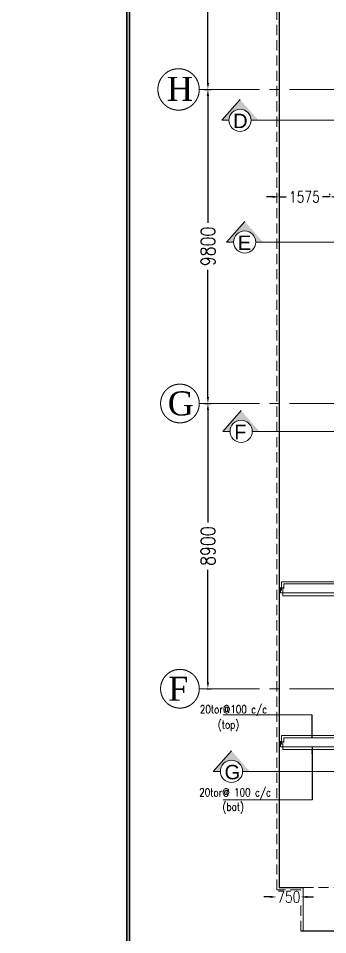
# Model space of a CAD drawing. Header units: millimetres. Extents: x -586673698 to -573385747, y -389867798 to -389752240.
# Drawn here: x -586587279 to -586577622, y -389795730 to -389767137 of the extents above; entities that cross this region are included whole.
import ezdxf

# ---------------------------------------------------------------- set-up
doc = ezdxf.new("R2010")
doc.units = ezdxf.units.MM
doc.header["$LTSCALE"] = 100
for name, pattern in [('CENTER', [2, 1.25, -0.25, 0.25, -0.25]), ('CENTER2', [1.125, 0.75, -0.125, 0.125, -0.125]), ('DASHED', [19.05, 12.7, -6.35]), ('HIDDEN', [9.525, 6.35, -3.175])]:
    doc.linetypes.add(name, pattern=pattern)
for name, color, linetype in [('0-text', 241, 'Continuous'), ('A-TEXT-ROOM-100', 4, 'Continuous'), ('DT-PL-SHAFT', 230, 'Continuous'), ('GRIDLINE', 253, 'CENTER'), ('PLATFORM', 230, 'Continuous'), ('STP', 171, 'Continuous'), ('text', 7, 'Continuous')]:
    doc.layers.add(name, color=color, linetype=linetype)
for name, color, linetype, lineweight in [('BOTTOM CAP REIN', 251, 'Continuous', 15), ('EXC', 3, 'HIDDEN', 25), ('footing line', 7, 'Continuous', 13), ('TBLK_LINE', 141, 'Continuous', 30), ('wall hatch', 8, 'Continuous', 9)]:
    doc.layers.add(name, color=color, linetype=linetype, lineweight=lineweight)
doc.styles.add('Arial', font='arial.ttf')
doc.styles.add('ROMANS', font='romans', dxfattribs={"width": 0.5})
doc.styles.add('simplex-0.8', font='simplex.shx', dxfattribs={"width": 0.8})
doc.styles.add('TIMESNEWROMAN', font='times.ttf')
doc.styles.add('VP-A', font='arial.ttf')
doc.dimstyles.new('FOOTINF DIM', dxfattribs={"dimtxt": 250, "dimasz": 40, "dimexe": 50, "dimexo": 80, "dimgap": 35, "dimtad": 1, "dimtoh": 1, "dimdec": 0, "dimzin": 1, "dimdsep": 46, "dimtxsty": 'TIMESNEWROMAN', "dimblk": 'TICK', "dimcen": 2, "dimclrd": 7, "dimclre": 250, "dimclrt": 32, "dimadec": 1, "dimazin": 0, "dimtfac": 1, "dimtdec": 0, "dimtix": 1, "dimtmove": 1, "dimatfit": 3, "dimfxl": 0, "dimlwd": -1, "dimlwe": -1, "dimarcsym": 0})
doc.dimstyles.new('ROMANS', dxfattribs={"dimscale": 100, "dimtxt": 2, "dimasz": 2, "dimexe": 1, "dimexo": 2, "dimgap": 1, "dimtad": 0, "dimtoh": 1, "dimdec": 0, "dimdsep": 46, "dimtxsty": 'ROMANS', "dimblk": 'ARCHTICK', "dimcen": 0, "dimclrd": 8, "dimclre": 8, "dimclrt": 6, "dimadec": 0, "dimazin": 0, "dimtfac": 1, "dimtdec": 0, "dimtix": 1, "dimtmove": 1, "dimatfit": 3, "dimfxl": 0, "dimtolj": 1, "dimtzin": 0, "dimarcsym": 0})
doc.dimstyles.new('V Mts', dxfattribs={"dimtxt": 150, "dimasz": 75, "dimexe": 0.1, "dimexo": 0, "dimgap": 0.01, "dimtad": 1, "dimdec": 0, "dimzin": 3, "dimdsep": 46, "dimtxsty": 'Arial', "dimsah": 1, "dimcen": 0.09375, "dimdle": 0.01, "dimclrd": 8, "dimclre": 8, "dimclrt": 256, "dimadec": 0, "dimazin": 0, "dimtfac": 0.7, "dimtdec": 3, "dimtofl": 0, "dimtmove": 2, "dimatfit": 3, "dimfxl": 0, "dimfrac": 1, "dimtolj": 1, "dimtzin": 0, "dimarcsym": 0})

# ---------------------------------------------------------------- blocks, each defined once
blk = doc.blocks.new('*D445')
at = {"layer": 'Defpoints', "color": 0, "linetype": 'ByBlock', "ltscale": 0.5, "transparency": 16777216}
for p in [(-586577559, -389772709), (-586579135, -389772793, 1284), (-586577559, -389772793, 1293)]:
    blk.add_point(p, dxfattribs=at)
at = {"layer": 'wall hatch', "color": 8, "linetype": 'ByBlock', "lineweight": -2, "ltscale": 0.5, "transparency": 16777216}
for p, q in [((-586579335, -389772709), (-586579535, -389772709)), ((-586579135, -389772651), (-586579135, -389772609)), ((-586579135, -389772709), (-586578914, -389772709)), ((-586577559, -389772709), (-586577780, -389772709)), ((-586577559, -389772651), (-586577559, -389772609)), ((-586577359, -389772709), (-586577159, -389772709))]:
    blk.add_line(p, q, dxfattribs=at)
at = {"layer": 'wall hatch', "color": 8, "linetype": 'ByBlock', "ltscale": 0.5, "transparency": 16777216}
for points in [[(-586579335, -389772675), (-586579335, -389772742), (-586579135, -389772709)], [(-586577359, -389772675), (-586577359, -389772742), (-586577559, -389772709)]]:
    blk.add_solid(points, dxfattribs=at)
at = {"layer": 'wall hatch', "color": 6, "linetype": 'ByBlock', "ltscale": 0.5, "transparency": 16777216, "insert": (-586578347, -389772709), "char_height": 350, "attachment_point": 5, "style": 'simplex-0.8', "bg_fill": 3, "box_fill_scale": 1.1, "bg_fill_color": 256, "bg_fill_true_color": 13158600, "bg_fill_transparency": 0}
blk.add_mtext('\\A1;1575', dxfattribs=at)
blk = doc.blocks.new('*D460')
at = {"layer": 'Defpoints', "color": 0, "transparency": 16777216}
for p in [(-586582002, -389779156, 817), (-586581361, -389779156), (-586581630, -389788056, 817)]:
    blk.add_point(p, dxfattribs=at)
at = {"layer": 'wall hatch', "color": 8, "lineweight": -2, "transparency": 16777216}
for p, q in [((-586581462, -389779156), (-586581261, -389779156)), ((-586581361, -389779356), (-586581361, -389782872)), ((-586581361, -389787856), (-586581361, -389784341)), ((-586581384, -389788056), (-586581261, -389788056))]:
    blk.add_line(p, q, dxfattribs=at)
at = {"layer": 'wall hatch', "color": 8, "transparency": 16777216}
for points in [[(-586581394, -389779356), (-586581327, -389779356), (-586581361, -389779156)], [(-586581394, -389787856), (-586581327, -389787856), (-586581361, -389788056)]]:
    blk.add_solid(points, dxfattribs=at)
at = {"layer": 'wall hatch', "color": 6, "transparency": 16777216, "insert": (-586581361, -389783606), "char_height": 450, "attachment_point": 5, "rotation": 90, "style": 'simplex-0.8', "bg_fill": 3, "box_fill_scale": 1.1, "bg_fill_color": 256, "bg_fill_true_color": 13158600, "bg_fill_transparency": 0}
blk.add_mtext('\\A1;8900', dxfattribs=at)
blk = doc.blocks.new('*D461')
at = {"layer": 'Defpoints', "color": 0, "transparency": 16777216}
for p in [(-586582002, -389769356, 817), (-586581361, -389769356), (-586582002, -389779156, 817)]:
    blk.add_point(p, dxfattribs=at)
at = {"layer": 'wall hatch', "color": 8, "lineweight": -2, "transparency": 16777216}
for p, q in [((-586581462, -389769356), (-586581261, -389769356)), ((-586581361, -389769556), (-586581361, -389773522)), ((-586581361, -389778956), (-586581361, -389774990)), ((-586581462, -389779156), (-586581261, -389779156))]:
    blk.add_line(p, q, dxfattribs=at)
at = {"layer": 'wall hatch', "color": 8, "transparency": 16777216}
for points in [[(-586581394, -389769556), (-586581327, -389769556), (-586581361, -389769356)], [(-586581394, -389778956), (-586581327, -389778956), (-586581361, -389779156)]]:
    blk.add_solid(points, dxfattribs=at)
at = {"layer": 'wall hatch', "color": 6, "transparency": 16777216, "insert": (-586581361, -389774256), "char_height": 450, "attachment_point": 5, "rotation": 90, "style": 'simplex-0.8', "bg_fill": 3, "box_fill_scale": 1.1, "bg_fill_color": 256, "bg_fill_true_color": 13158600, "bg_fill_transparency": 0}
blk.add_mtext('\\A1;9800', dxfattribs=at)
blk = doc.blocks.new('*D462')
at = {"layer": 'Defpoints', "color": 0, "transparency": 16777216}
for p in [(-586582002, -389760506, 817), (-586581361, -389760506), (-586582002, -389769356, 817)]:
    blk.add_point(p, dxfattribs=at)
at = {"layer": 'wall hatch', "color": 8, "lineweight": -2, "transparency": 16777216}
for p, q in [((-586581462, -389760506), (-586581261, -389760506)), ((-586581361, -389760706), (-586581361, -389764197)), ((-586581361, -389769156), (-586581361, -389765665)), ((-586581462, -389769356), (-586581261, -389769356))]:
    blk.add_line(p, q, dxfattribs=at)
at = {"layer": 'wall hatch', "color": 8, "transparency": 16777216}
for points in [[(-586581394, -389760706), (-586581327, -389760706), (-586581361, -389760506)], [(-586581394, -389769156), (-586581327, -389769156), (-586581361, -389769356)]]:
    blk.add_solid(points, dxfattribs=at)
at = {"layer": 'wall hatch', "color": 6, "transparency": 16777216, "insert": (-586581361, -389764931), "char_height": 450, "attachment_point": 5, "rotation": 90, "style": 'simplex-0.8', "bg_fill": 3, "box_fill_scale": 1.1, "bg_fill_color": 256, "bg_fill_true_color": 13158600, "bg_fill_transparency": 0}
blk.add_mtext('\\A1;8850', dxfattribs=at)
blk = doc.blocks.new('*D483')
at = {"layer": 'wall hatch', "color": 8, "linetype": 'ByBlock', "lineweight": -2, "ltscale": 0.5, "transparency": 16777216}
for p, q in [((-586579210, -389794598, 0), (-586579210, -389794453, 0)), ((-586578460, -389794598, 0), (-586578460, -389794453, 0)), ((-586579410, -389794553, 0), (-586579610, -389794553, 0)), ((-586579210, -389794553, 0), (-586578460, -389794553, 0)), ((-586578260, -389794553, 0), (-586578060, -389794553, 0))]:
    blk.add_line(p, q, dxfattribs=at)
at = {"layer": 'wall hatch', "color": 8, "linetype": 'ByBlock', "ltscale": 0.5, "transparency": 16777216}
for points in [[(-586579410, -389794520, 0), (-586579410, -389794586, 0), (-586579210, -389794553, 0)], [(-586578260, -389794520, 0), (-586578260, -389794586, 0), (-586578460, -389794553, 0)]]:
    blk.add_solid(points, dxfattribs=at)
at = {"layer": 'wall hatch', "color": 6, "linetype": 'ByBlock', "ltscale": 0.5, "transparency": 16777216, "insert": (-586578835, -389794553, 0), "char_height": 350, "attachment_point": 5, "style": 'simplex-0.8', "bg_fill": 3, "box_fill_scale": 1.1, "bg_fill_color": 256, "bg_fill_true_color": 13158600, "bg_fill_transparency": 0}
blk.add_mtext('\\A1;750', dxfattribs=at)
at = {"layer": 'Defpoints', "color": 0, "linetype": 'ByBlock', "ltscale": 0.5, "transparency": 16777216}
for p in [(-586579210, -389794740, -287), (-586578460, -389794553, 0), (-586578460, -389794740, -287)]:
    blk.add_point(p, dxfattribs=at)
blk = doc.blocks.new('SECT LINE')
at = {"layer": 'STP', "lineweight": 0}
blk.add_hatch(color=7, dxfattribs=at).paths.add_polyline_path([(571, 0), (346, 0, 1), (-346, 0), (-572, 0), (0, 646)])
at = {"layer": 'STP', "color": 7, "lineweight": 0}
for p, q in [((-572, 0), (0, 646)), ((-346, 0), (-572, 0)), ((-346, 0), (-572, 0)), ((346, 0), (1202, 0))]:
    blk.add_line(p, q, dxfattribs=at)
blk.add_circle((0, 0), 346, dxfattribs=at)
blk.add_circle((0, 0), 346, dxfattribs=at)
blk = doc.blocks.new('TICK')
at = {"color": 13, "const_width": 0.1}
for points in [[(-2.12, -2.12), (2.12, 2.12)], [(0, -3), (0, 3)], [(-3, 0), (3, 0)]]:
    blk.add_lwpolyline(points, dxfattribs=at)
blk = doc.blocks.new('*D700')
at = {"layer": 'Defpoints', "color": 0, "ltscale": 5, "transparency": 16777216}
for p in [(-927883, -80050), (-926683, -80050), (-927883, -80117)]:
    blk.add_point(p, dxfattribs=at)
at = {"layer": 'DT-PL-SHAFT', "color": 8, "lineweight": -2, "ltscale": 5, "transparency": 16777216}
for p, q in [((-927883, -80050), (-927883, -80117)), ((-926683, -80050), (-926683, -80117)), ((-927858, -80117), (-927391, -80117)), ((-926708, -80117), (-927174, -80117))]:
    blk.add_line(p, q, dxfattribs=at)
at = {"layer": 'DT-PL-SHAFT', "color": 8, "ltscale": 5, "transparency": 16777216}
for points in [[(-927858, -80113), (-927858, -80121), (-927883, -80117)], [(-926708, -80113), (-926708, -80121), (-926683, -80117)]]:
    blk.add_solid(points, dxfattribs=at)
at = {"layer": 'DT-PL-SHAFT', "ltscale": 5, "transparency": 16777216, "insert": (-927283, -80117), "char_height": 75, "attachment_point": 5, "style": 'Arial'}
blk.add_mtext('\\A1;1200', dxfattribs=at)
blk = doc.blocks.new('*D701')
at = {"layer": 'Defpoints', "color": 0, "ltscale": 5, "transparency": 16777216}
for p in [(-926683, -78450), (-926584, -78450), (-926683, -80050)]:
    blk.add_point(p, dxfattribs=at)
at = {"layer": 'DT-PL-SHAFT', "color": 8, "lineweight": -2, "ltscale": 5, "transparency": 16777216}
for p, q in [((-926683, -78450), (-926584, -78450)), ((-926584, -78475), (-926584, -79132)), ((-926584, -80025), (-926584, -79348)), ((-926683, -80050), (-926584, -80050))]:
    blk.add_line(p, q, dxfattribs=at)
at = {"layer": 'DT-PL-SHAFT', "color": 8, "ltscale": 5, "transparency": 16777216}
for points in [[(-926588, -78475), (-926580, -78475), (-926584, -78450)], [(-926588, -80025), (-926580, -80025), (-926584, -80050)]]:
    blk.add_solid(points, dxfattribs=at)
at = {"layer": 'DT-PL-SHAFT', "ltscale": 5, "transparency": 16777216, "insert": (-926584, -79240), "char_height": 75, "attachment_point": 5, "rotation": 90, "style": 'Arial'}
blk.add_mtext('\\A1;1600', dxfattribs=at)
blk = doc.blocks.new('FDHHJJ')
at = {"layer": 'DT-PL-SHAFT', "color": 1, "ltscale": 5}
for base, p2, angle, picture, middle in [((-926583.8, -78450.4), (-926682.8, -78450.4), 90, '*D701', (-926583.8, -79239.9)), ((-927882.8, -80117.1), (-927882.8, -80050.4), 180, '*D700', (-927282.8, -80117.1))]:
    dim = blk.add_linear_dim(base=base, p1=(-926682.8, -80050.4), p2=p2, angle=angle, dimstyle='V Mts', override={"dimtxt": 75, "dimasz": 25}, dxfattribs=at)
    dim.commit()
    dim.dimension.update_dxf_attribs({"geometry": picture, "text_midpoint": middle, "dimtype": 129})

msp = doc.modelspace()

# ---------------------------------------------------------------- linework, layer by layer
at = {"color": 2, "linetype": 'HIDDEN', "lineweight": 13, "ltscale": 0.5}
msp.add_line((-586578459.6, -389795614.5, -286.8), (-586578459.6, -389794331.4, -286.8), dxfattribs=at)
at = {"color": 6, "lineweight": 9, "ltscale": 25}
msp.add_line((-586578384.6, -389795614.5, -286.8), (-586578384.6, -389794256.4, -286.8), dxfattribs=at)
at = {"color": 13, "lineweight": 5, "elevation": -404.7}
for points in [[(-586578110.7, -389788875.1), (-586580879.5, -389788875.1)], [(-586578110.7, -389791521.2), (-586580879.5, -389791521.2)]]:
    msp.add_lwpolyline(points, dxfattribs=at)
at = {"elevation": -287}
msp.add_lwpolyline([(-586578459.6, -389795614.5), (-586577113.6, -389795614.5), (-586577071.2, -389795512.8), (-586577071.2, -389795703.1), (-586577024.2, -389795590.6), (-586575909.6, -389795590.6)], dxfattribs=at)
at = {"layer": 'BOTTOM CAP REIN', "color": 1, "linetype": 'HIDDEN', "lineweight": 15, "ltscale": 50}
for p, q in [((-586579066.7, -389784723.6, -317.9), (-586568324.8, -389784723.6, -1561)), ((-586578993.1, -389784787.7, -320.9), (-586568251.2, -389784787.7, -292.7)), ((-586579066.7, -389789520.6, -317.9), (-586567599.7, -389789520.6, -1561)), ((-586578993.1, -389789584.7, -320.9), (-586567526.2, -389789584.7, -292.7))]:
    msp.add_line(p, q, dxfattribs=at)
at = {"layer": 'BOTTOM CAP REIN', "color": 1, "lineweight": 15, "ltscale": 25}
for p, q in [((-586579066.7, -389784723.6, -320.9), (-586579066.7, -389784995.9, -320.9)), ((-586579099.5, -389784898.6, -320.9), (-586579099.5, -389785067.9, -320.9)), ((-586579099.5, -389784987.7, -320.9), (-586579099.5, -389784935.5, -320.9)), ((-586579099.5, -389785067.9, -320.9), (-586568277.1, -389785067.9, -1561.8)), ((-586579019, -389784892, -320.9), (-586579019, -389785157, -320.9)), ((-586578993.1, -389784787.7, -320.9), (-586578993.1, -389784926.7, -320.9)), ((-586579019, -389785157, -320.6), (-586568357.6, -389785157, -293.2)), ((-586579066.7, -389789520.6, -320.9), (-586579066.7, -389789793, -320.9)), ((-586578993.1, -389789584.7, -320.9), (-586578993.1, -389789723.8, -320.9)), ((-586579099.5, -389789695.6, -320.9), (-586579099.5, -389789864.9, -320.9)), ((-586579099.5, -389789784.7, -320.9), (-586579099.5, -389789732.6, -320.9)), ((-586579099.5, -389789864.9, -320.9), (-586567552.1, -389789864.9, -1561.8)), ((-586579019, -389789689.1, -320.9), (-586579019, -389789954, -320.9)), ((-586579019, -389789954, -320.6), (-586567632.6, -389789954, -293.2))]:
    msp.add_line(p, q, dxfattribs=at)
at = {"layer": 'DT-PL-SHAFT', "color": 8, "linetype": 'DASHED', "lineweight": 13, "ltscale": 50}
for points, elevation in [([(-586567981.9, -389770317.5), (-586579567.7, -389770317.5)], -315.8), ([(-586568688.3, -389774118.9), (-586579422.5, -389774118.9)], -312.7), ([(-586568688.3, -389780024.5), (-586579533.6, -389780024.5)], -319.1), ([(-586568677.1, -389790636.3), (-586579835.2, -389790636.3)], -318.9)]:
    msp.add_lwpolyline(points, dxfattribs=dict(at, elevation=elevation))
at = {"layer": 'EXC', "color": 4, "linetype": 'HIDDEN', "lineweight": 13, "ltscale": 0.5}
msp.add_line((-586579209.5, -389794331.4, -295.8), (-586579209.5, -389758704.6, -295.8), dxfattribs=at)
at = {"layer": 'EXC', "color": 4, "linetype": 'HIDDEN', "lineweight": 13, "ltscale": 0.5, "elevation": -286.8}
msp.add_lwpolyline([(-586578459.6, -389794331.4), (-586579209.5, -389794331.4)], dxfattribs=at)
at = {"layer": 'footing line', "color": 6, "linetype": 'HIDDEN', "lineweight": 9, "ltscale": 0.5}
msp.add_line((-586578384.6, -389794256.4, -287), (-586575984.6, -389794256.4, -287), dxfattribs=at)
at = {"layer": 'GRIDLINE', "color": 117, "linetype": 'CENTER2', "lineweight": 5, "ltscale": 25}
for p, q in [((-586581629.9, -389769356.1, -301), (-586564499.4, -389769356.1, -301)), ((-586581629.9, -389779156.1, -301), (-586560312.3, -389779156.1, -301)), ((-586581629.9, -389788056.4, -301.2), (-586560312.3, -389788056.4, -301.2))]:
    msp.add_line(p, q, dxfattribs=at)
at = {"layer": 'GRIDLINE', "linetype": 'CENTER', "lineweight": 5, "ltscale": 500}
for centre, radius in [((-586582275.8, -389769356.1, -301), 646), ((-586582233.5, -389779156.1, -301), 603.7), ((-586582233.5, -389788056.4, -301.2), 603.7)]:
    msp.add_circle(centre, radius, dxfattribs=at)
at = {"layer": 'TBLK_LINE', "elevation": -1774.6}
for points in [[(-586539243.1, -389818040.2), (-586583892.5, -389818040.2), (-586583892.5, -389752239.8), (-586539243.1, -389752239.8)], [(-586539332, -389817951.3), (-586583803.5, -389817951.3), (-586583803.5, -389752328.7), (-586539332, -389752328.7)]]:
    msp.add_lwpolyline(points, close=True, dxfattribs=at)

# ---------------------------------------------------------------- block references
at = {"layer": 'DT-PL-SHAFT', "color": 1, "lineweight": 13, "xscale": -1, "rotation": 180}
msp.add_blockref('FDHHJJ', (-585737895.8, -389853681.5, -305.5), dxfattribs=at)
at = {"layer": 'PLATFORM', "linetype": 'Continuous', "lineweight": 13}
for p in [(-586580211.6, -389774118.9, -312.7), (-586580322.6, -389780024.5, -319.1), (-586580624.2, -389790636.3, -318.9)]:
    msp.add_blockref('SECT LINE', p, dxfattribs=at)

# ---------------------------------------------------------------- texts
at = {"layer": '0-text', "color": 241, "lineweight": 13, "style": 'VP-A'}
for s, p in [('D', (-586580573.6, -389770563.4, -315.8)), ('E', (-586580428.4, -389774364.8, -312.7)), ('F', (-586580539.5, -389780270.3, -319.1)), ('G', (-586580841.1, -389790882.2, -318.9))]:
    msp.add_text(s, height=450, dxfattribs=at).set_placement(p)
at = {"layer": 'A-TEXT-ROOM-100', "linetype": 'ByBlock', "lineweight": 9, "style": 'simplex-0.8', "width": 0.8}
for s, p in [('20tor@100 c/c', (-586581611.8, -389788823.1, -1225.1)), (' (top)', (-586581188.4, -389789298.3, -1225.1)), ('20tor@ 100 c/c', (-586581631.2, -389791416.5, -1001)), (' (bot)', (-586581041.2, -389791864.5, -1001))]:
    msp.add_text(s, height=250, dxfattribs=at).set_placement(p)
at = {"layer": 'text', "color": 6, "char_height": 750, "width": 3523.563, "attachment_point": 1, "style": 'TIMESNEWROMAN'}
for s, insert in [('H ', (-586582644.1, -389768963.3, -300.7)), ('G ', (-586582615, -389778777.1, -300.9)), ('F ', (-586582601.6, -389787681.9, -301))]:
    msp.add_mtext(s, dxfattribs=dict(at, insert=insert))

# ---------------------------------------------------------------- leaders
at = {"color": 13, "lineweight": 5}
for points in [[(-586578110.7, -389789575.8, -401.2), (-586578110.7, -389788875.1, -401.2)], [(-586578110.5, -389789500.4, -401.2), (-586578110.7, -389788875.1, -401.2)], [(-586578110.7, -389789865.4, -401.2), (-586578110.7, -389791521.2, -401.2)], [(-586578110.5, -389789940.8, -401.2), (-586578110.7, -389791521.2, -401.2)]]:
    msp.add_leader(points, dimstyle='FOOTINF DIM', override={"dimasz": 150, "dimtad": 0, "dimclrd": 11, "dimfxl": 100, "dimfxlon": 1, "dimarcsym": 1}, dxfattribs=at)

# ---------------------------------------------------------------- next in the draw order: dimensions: what is measured, and where the dimension line sits
at = {"layer": 'wall hatch', "color": 5, "linetype": 'ByBlock', "ltscale": 0.5}
dim = msp.add_linear_dim(base=(-586577559.4, -389772708.8, -1579.6), p1=(-586579134.5, -389772792.6, -295.8), p2=(-586577559.4, -389772792.6, -286.8), dimstyle='ROMANS', override={"dimtxt": 3.5, "dimtxsty": 'simplex-0.8', "dimsah": 1, "dimfxl": 2, "dimfxlon": 1, "dimtfill": 1, "dimarcsym": 1}, dxfattribs=at)
dim.commit()
dim.dimension.update_dxf_attribs({"geometry": '*D445', "text_midpoint": (-586578347, -389772708.8, -1579.6)})
at = {"layer": 'wall hatch'}
dim = msp.add_linear_dim(base=(-586581360.7, -389779156.1, -1118), p1=(-586581629.9, -389788056.4, -301.2), p2=(-586582002.5, -389779156.1, -301), angle=90, dimstyle='ROMANS', override={"dimtxt": 4.5, "dimtxsty": 'simplex-0.8', "dimsah": 1, "dimfxl": 2, "dimfxlon": 1, "dimtfill": 1, "dimarcsym": 1}, dxfattribs=at)
dim.commit()
dim.dimension.update_dxf_attribs({"geometry": '*D460', "text_midpoint": (-586581360.7, -389783606.3, -1118)})

# ---------------------------------------------------------------- next in the draw order: hatches: boundary and pattern name
at = {"layer": 'DT-PL-SHAFT', "lineweight": 13, "ltscale": 15}
h = msp.add_hatch(dxfattribs=at)
h.set_pattern_fill('AR-B88', color=4, scale=20)
h.set_pattern_definition([(0, (-585728330.24, -389652996.09), (0, 160), []), (90, (-585728330.24, -389652996.09), (-80, 160), [160, -160])])
h.paths.add_polyline_path([(-586577738.6, -389785126.3), (-586577738.6, -389784817.2)], flags=16)
h.paths.add_polyline_path([(-586604799.5, -389785221.8), (-586604799.5, -389784621.8), (-586612099.4, -389784621.8), (-586612099.4, -389785221.8)])

# ---------------------------------------------------------------- next in the draw order: linework, layer by layer
at = {"elevation": -287}
msp.add_lwpolyline([(-586567509.6, -389793831.4), (-586567509.6, -389793831.4), (-586563509.6, -389793831.4), (-586563509.6, -389790160.9), (-586562311.8, -389790160.9), (-586562311.8, -389786256.3), (-586568233.2, -389786256.4), (-586568233.2, -389783031.4), (-586562311.8, -389783031.4), (-586562311.8, -389777360.5), (-586563359.6, -389777360.5), (-586563359.6, -389773131.4), (-586568009.7, -389773131.4), (-586568009.7, -389767386.1), (-586569059.6, -389767386.1), (-586569059.6, -389763055.8), (-586567480.6, -389763055.8), (-586567480.6, -389757274.2), (-586572730.6, -389757953.9), (-586577447.5, -389758555.8), (-586579134.5, -389758770.6), (-586579134.5, -389794256.4), (-586578384.6, -389794256.4)], dxfattribs=at)

# ---------------------------------------------------------------- next in the draw order: dimensions: what is measured, and where the dimension line sits
at = {"layer": 'wall hatch'}
dim = msp.add_linear_dim(base=(-586581360.7, -389769356.1, -1118), p1=(-586582002.5, -389779156.1, -301), p2=(-586582002.5, -389769356.1, -301), angle=90, dimstyle='ROMANS', override={"dimtxt": 4.5, "dimtxsty": 'simplex-0.8', "dimsah": 1, "dimfxl": 2, "dimfxlon": 1, "dimtfill": 1, "dimarcsym": 1}, dxfattribs=at)
dim.commit()
dim.dimension.update_dxf_attribs({"geometry": '*D461', "text_midpoint": (-586581360.7, -389774256.1, -1118)})

# ---------------------------------------------------------------- next in the draw order: block references
at = {"layer": 'PLATFORM', "linetype": 'Continuous', "lineweight": 13}
msp.add_blockref('SECT LINE', (-586580356.7, -389770317.5, -315.8), dxfattribs=at)

# ---------------------------------------------------------------- next in the draw order: dimensions: what is measured, and where the dimension line sits
at = {"layer": 'wall hatch'}
dim = msp.add_linear_dim(base=(-586581360.7, -389760505.7, -1118), p1=(-586582002.5, -389769356.1, -301), p2=(-586582002.5, -389760505.7, -301), angle=90, dimstyle='ROMANS', override={"dimtxt": 4.5, "dimtxsty": 'simplex-0.8', "dimsah": 1, "dimfxl": 2, "dimfxlon": 1, "dimtfill": 1, "dimarcsym": 1}, dxfattribs=at)
dim.commit()
dim.dimension.update_dxf_attribs({"geometry": '*D462', "text_midpoint": (-586581360.7, -389764930.9, -1118)})
at = {"layer": 'wall hatch', "color": 5, "linetype": 'ByBlock', "ltscale": 0.5}
dim = msp.add_linear_dim(base=(-586578459.6, -389794553, 0), p1=(-586579209.5, -389794739.9, -286.8), p2=(-586578459.6, -389794739.9, -286.8), dimstyle='ROMANS', override={"dimtxt": 3.5, "dimtxsty": 'simplex-0.8', "dimsah": 1, "dimfxl": 2, "dimfxlon": 1, "dimtfill": 1, "dimarcsym": 1}, dxfattribs=at)
dim.commit()
dim.dimension.update_dxf_attribs({"geometry": '*D483', "text_midpoint": (-586578834.5, -389794553, 0)})

doc.saveas('drawing.dxf')
